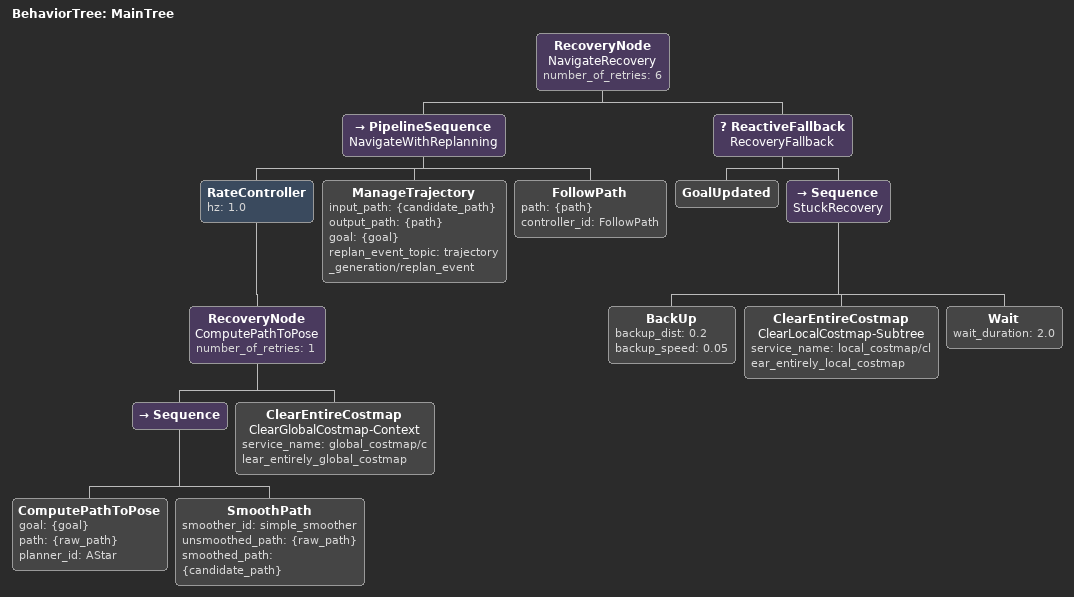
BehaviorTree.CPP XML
<?xml version="1.0" encoding="UTF-8"?>
<root main_tree_to_execute="MainTree">
  <BehaviorTree ID="MainTree">
    <RecoveryNode name="NavigateRecovery"
                  number_of_retries="6">
      <PipelineSequence name="NavigateWithReplanning">
        <RateController hz="1.0">
          <RecoveryNode name="ComputePathToPose"
                        number_of_retries="1">
            <Sequence>
              <!-- planner_id: AStar | RRTStar | HybridAStar -->
              <ComputePathToPose goal="{goal}"
                                 path="{raw_path}"
                                 planner_id="AStar"/>
              <!-- smoother_id: simple_smoother | esdf_g2o_smoother -->
              <SmoothPath smoother_id="simple_smoother"
                          unsmoothed_path="{raw_path}"
                          smoothed_path="{candidate_path}"/>
            </Sequence>
            <ClearEntireCostmap name="ClearGlobalCostmap-Context"
                                service_name="global_costmap/clear_entirely_global_costmap"/>
          </RecoveryNode>
        </RateController>
        <ManageTrajectory input_path="{candidate_path}"
                          output_path="{path}"
                          goal="{goal}"
                          replan_event_topic="trajectory_generation/replan_event"/>
        <!-- controller_id: FollowPath (mecanum TEB) | MPC | MPPI | DWA -->
        <FollowPath path="{path}"
                    controller_id="FollowPath"/>
      </PipelineSequence>
      <ReactiveFallback name="RecoveryFallback">
        <GoalUpdated/>
        <Sequence name="StuckRecovery">
          <BackUp backup_dist="0.2"
                  backup_speed="0.05"/>
          <ClearEntireCostmap name="ClearLocalCostmap-Subtree"
                              service_name="local_costmap/clear_entirely_local_costmap"/>
          <Wait wait_duration="2.0"/>
        </Sequence>
      </ReactiveFallback>
    </RecoveryNode>
  </BehaviorTree>

</root>
